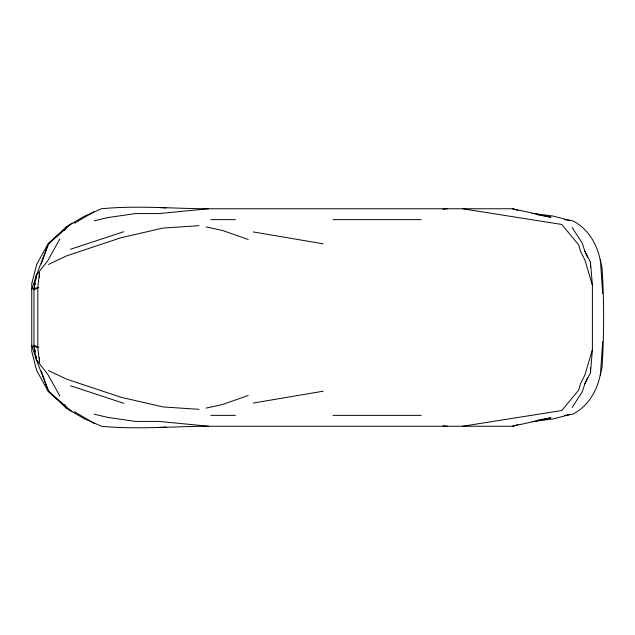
<?xml version="1.0" encoding="UTF-8"?>
<svg xmlns="http://www.w3.org/2000/svg" width="635" height="635" viewBox="0 0 635 635"><rect width="100%" height="100%" fill="white"/><g stroke="black" fill="none" stroke-linecap="round" stroke-linejoin="round"><path stroke-width="0.95" d="M39.521 357.37L39.497 362.204L37.798 347.702L37.798 287.298L39.497 272.796L39.521 277.63M602.694 341.654L600.345 375.491L602.043 367.038A775.073 775.073 0 0 0 602.043 267.962L600.345 259.509L602.694 293.346M572.167 407.503L582.224 391.787L584.827 383.929L590.479 372.793L592.384 349.829L592.384 285.171L590.479 262.207L584.827 251.071L582.224 243.213L572.167 227.497M41.291 371.086L48.474 391.2L71.969 411.742L66.207 408.114L48.474 391.2L36.393 359.791L33.972 346.496L33.972 288.504L36.393 275.209L48.474 243.8L66.207 226.885L71.969 223.258L48.474 243.8L41.291 263.914M34.528 286.925L33.972 289.711L38.767 287.639M34.901 285.067L35.274 283.202M600.345 374.285C597.265 390.739 588.097 406.265 572.913 414.155L564.729 415.369M592.384 349.829L584.827 375.206L580.414 383.929L578.787 389.993L561.745 410.535L462.669 426.244M31.75 289.711L36.393 275.209L37.838 272.748M64.699 230.481L66.207 226.885M584.827 383.929L587.462 377.738M59.833 238.966L47.752 260.715L36.393 275.209L36.393 278.836M57.769 235.244L48.228 243.562L36.639 264.509L31.75 283.67L31.75 351.33L36.639 370.491L48.228 391.438L57.769 399.756M69.501 225.004L83.899 216.456L101.489 208.756C136.819 205.295 172.974 208.701 208.534 208.756L512.524 208.756L550.997 217.218L537.702 214.805M74.438 223.258L94.202 211.677M48.403 264.477L66.548 255.881L120.872 237.76L162.854 228.092L198.993 225.671M248.206 395.502L222.591 404.495L206.065 408.114M70.556 249.237L123.706 231.719M69.501 409.996L83.899 418.544L101.489 426.244C136.819 429.704 172.974 426.299 208.534 426.244L512.524 426.244L518.009 424.569M570.635 414.409L552.68 419.005L532.209 421.616M94.202 220.821L107.617 217.622L135.438 213.574L159.202 213.574L208.534 208.756M512.524 426.244L550.997 417.782L537.702 420.195M33.972 288.504L38.632 287.496M253.278 403.05L323.159 391.2M443.024 209.225L447.596 208.756M159.202 427.45L166.06 427.045M210.756 219.631L235.466 219.631M333.042 219.631L421.259 219.631M210.756 415.369L235.466 415.369M333.042 415.369L421.259 415.369M159.202 207.55L166.06 207.955M198.993 409.329L162.854 406.908L120.872 397.24L66.548 379.119L48.403 370.522M208.534 426.244L159.202 421.426L135.438 421.426L107.617 417.378L94.202 414.179M443.024 425.775L447.596 426.244M532.209 213.384L552.68 215.995L570.635 220.591M564.729 219.631L572.913 220.845C588.097 228.735 597.265 244.261 600.345 260.715M462.669 208.756L561.745 224.465L578.787 245.007L580.414 251.071L584.827 259.794L592.384 285.171M323.159 243.8L253.278 231.95M33.972 346.496L38.632 347.504M206.065 226.885L222.591 230.505L248.206 239.498M512.524 208.756L518.009 210.431M70.556 385.762L123.706 403.281M38.767 347.361L33.972 345.289L34.528 348.075M74.438 411.742L94.202 423.323M37.838 362.252L36.393 359.791L31.75 345.289M59.833 396.034L47.752 374.285L36.393 359.791L36.393 356.164M584.827 251.071L587.462 257.262M64.699 404.519L66.207 408.114M34.901 349.933L35.274 351.798M590.479 262.207L590.479 267.24M590.479 367.76L590.479 372.793"/></g></svg>
